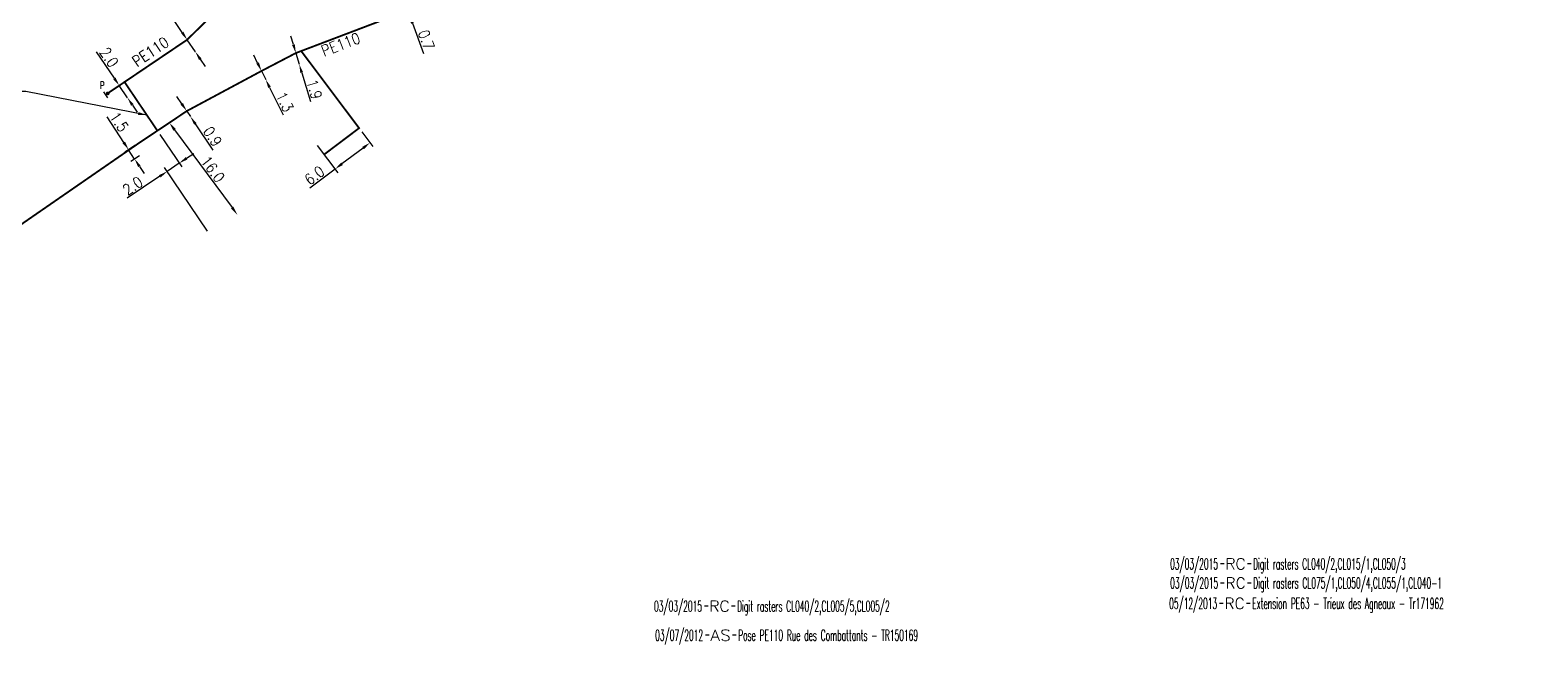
# Model space of a CAD drawing. Header units: millimetres. Extents: x 149999 to 151007, y 125999 to 127005.
# Drawn here: x 150356 to 150558.6, y 126759.7 to 126844.3 of the extents above; entities that cross this region are included whole.
import ezdxf
from ezdxf.enums import TextEntityAlignment as Align

# ---------------------------------------------------------------- set-up
doc = ezdxf.new("R2010")
doc.units = ezdxf.units.MM
doc.header["$PDMODE"] = 34
doc.linetypes.add('L_100_PE', pattern=[14, 10, -1.5, 1, -1.5])
doc.layers.get('0').update_dxf_attribs({"linetype": 'CONTINUOUS'})
doc.layers.get('DEFPOINTS').update_dxf_attribs({"linetype": 'CONTINUOUS'})
for name, color, linetype in [('L_140', 3, 'CONTINUOUS'), ('L_300', 7, 'CONTINUOUS'), ('L_340', 7, 'CONTINUOUS'), ('L_910', 7, 'CONTINUOUS')]:
    doc.layers.add(name, color=color, linetype=linetype)
doc.layers.add('L_170', color=7, linetype='CONTINUOUS', plot=False)
doc.styles.add('G_ROMANS', font='ROMANS.SHX', dxfattribs={"width": 0.75})
doc.styles.get("Standard").update_dxf_attribs({"font": 'romans.shx', "width": 0.85})
doc.dimstyles.get("Standard").update_dxf_attribs({"dimtxt": 1.5, "dimasz": 1.2, "dimexe": 0.625, "dimexo": 0.625, "dimgap": 0.25, "dimtad": 1, "dimdec": 1, "dimzin": 0, "dimdsep": 46, "dimtxsty": 'Standard', "dimcen": -0.5, "dimadec": 0, "dimazin": 0, "dimtfac": 1, "dimtdec": 1, "dimtmove": 0, "dimatfit": 3, "dimfxl": 0, "dimtolj": 1, "dimtzin": 0, "dimarcsym": 0})

# ---------------------------------------------------------------- blocks, each defined once
blk = doc.blocks.new('L_340_07')
at = {"color": 0, "linetype": 'Continuous', "const_width": 0.25, "flags": 128}
blk.add_lwpolyline([(0, 0), (0.35, 0)], dxfattribs=at)
at = {"color": 0, "linetype": 'Continuous', "flags": 128}
blk.add_lwpolyline([(0.35, -0.5), (0.35, 0.5)], dxfattribs=at)
at = {"color": 0, "linetype": 'Continuous', "width": 0.75, "flags": 3}
for tag, p in [('DEF_LEG', (0.72, -3.47)), ('DEF_COUP', (0.72, -5.97)), ('DEF_TYPE', (0.72, -8.47))]:
    blk.add_attdef(tag, text='', height=1.2, dxfattribs=at).set_placement(p, align=Align.MIDDLE)
blk = doc.blocks.new('GIS_MODF')
at = {"color": 0, "linetype": 'Continuous', "flags": 128}
for points in [[(-2.18, -0.01), (-1.68, -0.01)], [(1.52, -0.01), (2.02, -0.01)]]:
    blk.add_lwpolyline(points, dxfattribs=at)
at = {"color": 0, "linetype": 'Continuous', "width": 0.5}
blk.add_attdef('DATE', text='', height=1.5, dxfattribs=at).set_placement((-2.5, -0.8), align=Align.RIGHT)
at = {"color": 0, "linetype": 'Continuous', "width": 1.771291}
blk.add_attdef('USER', text='', height=1.5, dxfattribs=at).set_placement((-1.51, -0.8), (1.28, -0.8), align=Align.FIT)
at = {"color": 0, "linetype": 'Continuous', "width": 0.5}
blk.add_attdef('DESC', (2.29, -0.8), '', height=1.5, dxfattribs=at)
blk = doc.blocks.new('*D457')
at = {"layer": 'DEFPOINTS', "color": 0, "linetype": 'Continuous', "transparency": 16777216}
for p in [(150377.49, 126842.91), (150378.61, 126841.25), (150378.61, 126841.25)]:
    blk.add_point(p, dxfattribs=at)
at = {"layer": 'L_140', "color": 0, "linetype": 'Continuous', "lineweight": -2, "transparency": 16777216}
for p, q in [((150376.82, 126843.9), (150374.37, 126847.52)), ((150378.61, 126841.25), (150377.49, 126842.91)), ((150379.28, 126840.25), (150379.95, 126839.26))]:
    blk.add_line(p, q, dxfattribs=at)
at = {"layer": 'L_140', "color": 0, "linetype": 'Continuous', "transparency": 16777216}
for points in [[(150376.98, 126844.01), (150376.65, 126843.79), (150377.49, 126842.91)], [(150379.45, 126840.37), (150379.11, 126840.14), (150378.61, 126841.25)]]:
    blk.add_solid(points, dxfattribs=at)
at = {"layer": 'L_140', "color": 0, "linetype": 'Continuous', "transparency": 16777216, "insert": (150376.09, 126846.77), "char_height": 1.5, "attachment_point": 5, "rotation": 304.0129}
blk.add_mtext('\\A1;2.0', dxfattribs=at)
blk = doc.blocks.new('*D458')
at = {"layer": 'DEFPOINTS', "color": 0, "linetype": 'Continuous', "transparency": 16777216}
for p in [(150368.21, 126836.64), (150369.33, 126834.99), (150369.33, 126834.99)]:
    blk.add_point(p, dxfattribs=at)
at = {"layer": 'L_140', "color": 0, "linetype": 'Continuous', "lineweight": -2, "transparency": 16777216}
for p, q in [((150367.54, 126837.64), (150365.09, 126841.26)), ((150369.33, 126834.99), (150368.21, 126836.64)), ((150370, 126833.99), (150370.67, 126833))]:
    blk.add_line(p, q, dxfattribs=at)
at = {"layer": 'L_140', "color": 0, "linetype": 'Continuous', "transparency": 16777216}
for points in [[(150367.7, 126837.75), (150367.37, 126837.53), (150368.21, 126836.64)], [(150370.17, 126834.1), (150369.83, 126833.88), (150369.33, 126834.99)]]:
    blk.add_solid(points, dxfattribs=at)
at = {"layer": 'L_140', "color": 0, "linetype": 'Continuous', "transparency": 16777216, "insert": (150366.81, 126840.51), "char_height": 1.5, "attachment_point": 5, "rotation": 304.0129}
blk.add_mtext('\\A1;2.0', dxfattribs=at)
blk = doc.blocks.new('*D459')
at = {"layer": 'DEFPOINTS', "color": 0, "linetype": 'Continuous', "transparency": 16777216}
for p in [(150373.42, 126830.48), (150376.41, 126826.04), (150380.61, 126816.25)]:
    blk.add_point(p, dxfattribs=at)
at = {"layer": 'L_140', "color": 0, "linetype": 'Continuous', "lineweight": -2, "transparency": 16777216}
for p, q in [((150373.77, 126829.96), (150376.76, 126825.52)), ((150376.41, 126826.04), (150374.76, 126824.92)), ((150377.41, 126826.71), (150378.4, 126827.38)), ((150373.76, 126824.25), (150369.3, 126821.24)), ((150380.26, 126816.77), (150374.41, 126825.44))]:
    blk.add_line(p, q, dxfattribs=at)
at = {"layer": 'L_140', "color": 0, "linetype": 'Continuous', "transparency": 16777216}
for points in [[(150377.3, 126826.88), (150377.52, 126826.54), (150376.41, 126826.04)], [(150373.65, 126824.41), (150373.87, 126824.08), (150374.76, 126824.92)]]:
    blk.add_solid(points, dxfattribs=at)
at = {"layer": 'L_140', "color": 0, "linetype": 'Continuous', "transparency": 16777216, "insert": (150370.05, 126822.95), "char_height": 1.5, "attachment_point": 5, "rotation": 34.0129}
blk.add_mtext('\\A1;2.0', dxfattribs=at)
blk = doc.blocks.new('*D460')
at = {"layer": 'DEFPOINTS', "color": 0, "linetype": 'Continuous', "transparency": 16777216}
for p in [(150377.43, 126833.16), (150377.93, 126832.41), (150377.93, 126832.41)]:
    blk.add_point(p, dxfattribs=at)
at = {"layer": 'L_140', "color": 0, "linetype": 'Continuous', "lineweight": -2, "transparency": 16777216}
for p, q in [((150376.76, 126834.15), (150376.08, 126835.15)), ((150377.43, 126833.16), (150377.93, 126832.41)), ((150378.6, 126831.42), (150381.01, 126827.84))]:
    blk.add_line(p, q, dxfattribs=at)
at = {"layer": 'L_140', "color": 0, "linetype": 'Continuous', "transparency": 16777216}
for points in [[(150376.92, 126834.26), (150376.59, 126834.04), (150377.43, 126833.16)], [(150378.77, 126831.53), (150378.44, 126831.31), (150377.93, 126832.41)]]:
    blk.add_solid(points, dxfattribs=at)
at = {"layer": 'L_140', "color": 0, "linetype": 'Continuous', "transparency": 16777216, "insert": (150380.97, 126829.69), "char_height": 1.5, "attachment_point": 5, "rotation": 304.0129}
blk.add_mtext('\\A1;0.9', dxfattribs=at)
blk = doc.blocks.new('*D461')
at = {"layer": 'DEFPOINTS', "color": 0, "linetype": 'Continuous', "transparency": 16777216}
for p in [(150370.88, 126828.78), (150370.31, 126826.61), (150371.52, 126827.41)]:
    blk.add_point(p, dxfattribs=at)
at = {"layer": 'L_140', "color": 0, "linetype": 'Continuous', "lineweight": -2, "transparency": 16777216}
for p, q in [((150368.83, 126828.88), (150366.54, 126832.38)), ((150370.36, 126828.44), (150368.96, 126827.53)), ((150370.31, 126826.61), (150369.49, 126827.87)), ((150370.99, 126827.06), (150369.78, 126826.27)), ((150370.96, 126825.61), (150371.62, 126824.61))]:
    blk.add_line(p, q, dxfattribs=at)
at = {"layer": 'L_140', "color": 0, "linetype": 'Continuous', "transparency": 16777216}
for points in [[(150369, 126828.99), (150368.66, 126828.77), (150369.49, 126827.87)], [(150371.13, 126825.72), (150370.79, 126825.5), (150370.31, 126826.61)]]:
    blk.add_solid(points, dxfattribs=at)
at = {"layer": 'L_140', "color": 0, "linetype": 'Continuous', "transparency": 16777216, "insert": (150368.19, 126831.68), "char_height": 1.5, "attachment_point": 5, "rotation": 303.1367}
blk.add_mtext('\\A1;1.5', dxfattribs=at)
blk = doc.blocks.new('*D462')
at = {"layer": 'DEFPOINTS', "color": 0, "linetype": 'Continuous', "transparency": 16777216}
for p in [(150375.06, 126831.56), (150384.34, 126819.01), (150384.34, 126819.01)]:
    blk.add_point(p, dxfattribs=at)
at = {"layer": 'L_140', "color": 0, "linetype": 'Continuous', "lineweight": -2, "transparency": 16777216}
blk.add_line((150375.77, 126830.6), (150383.63, 126819.98), dxfattribs=at)
at = {"layer": 'L_140', "color": 0, "linetype": 'Continuous', "transparency": 16777216}
for points in [[(150375.93, 126830.72), (150375.61, 126830.48), (150375.06, 126831.56)], [(150383.79, 126820.1), (150383.47, 126819.86), (150384.34, 126819.01)]]:
    blk.add_solid(points, dxfattribs=at)
at = {"layer": 'L_140', "color": 0, "linetype": 'Continuous', "transparency": 16777216, "insert": (150381, 126825.21), "char_height": 1.5, "attachment_point": 5, "rotation": 306.4992}
blk.add_mtext('\\A1;16.0', dxfattribs=at)
blk = doc.blocks.new('*D97')
at = {"layer": 'DEFPOINTS', "color": 0, "linetype": 'Continuous', "transparency": 16777216}
for p in [(150392.35, 126841.09), (150392.35, 126841.09), (150392.81, 126839.55)]:
    blk.add_point(p, dxfattribs=at)
at = {"layer": 'L_140', "color": 0, "linetype": 'Continuous', "lineweight": -2, "transparency": 16777216}
for p, q in [((150392.01, 126842.24), (150391.67, 126843.39)), ((150392.35, 126841.09), (150392.81, 126839.55)), ((150393.15, 126838.4), (150394.33, 126834.45))]:
    blk.add_line(p, q, dxfattribs=at)
at = {"layer": 'L_140', "color": 0, "linetype": 'Continuous', "transparency": 16777216}
for points in [[(150392.2, 126842.29), (150391.82, 126842.18), (150392.35, 126841.09)], [(150393.35, 126838.46), (150392.96, 126838.35), (150392.81, 126839.55)]]:
    blk.add_solid(points, dxfattribs=at)
at = {"layer": 'L_140', "color": 0, "linetype": 'Continuous', "transparency": 16777216, "insert": (150394.87, 126836.14), "char_height": 1.5, "attachment_point": 5, "rotation": 286.6098}
blk.add_mtext('\\A1;1.9', dxfattribs=at)
blk = doc.blocks.new('*D98')
at = {"layer": 'DEFPOINTS', "color": 0, "linetype": 'Continuous', "transparency": 16777216}
for p in [(150387.65, 126838.64), (150387.65, 126838.64), (150388.22, 126837.48)]:
    blk.add_point(p, dxfattribs=at)
at = {"layer": 'L_140', "color": 0, "linetype": 'Continuous', "lineweight": -2, "transparency": 16777216}
for p, q in [((150387.12, 126839.72), (150386.59, 126840.8)), ((150387.09, 126838.37), (150387.09, 126838.37)), ((150387.65, 126838.64), (150388.22, 126837.48)), ((150388.75, 126836.4), (150390.59, 126832.64))]:
    blk.add_line(p, q, dxfattribs=at)
at = {"layer": 'L_140', "color": 0, "linetype": 'Continuous', "transparency": 16777216}
for points in [[(150387.3, 126839.81), (150386.94, 126839.63), (150387.65, 126838.64)], [(150388.93, 126836.49), (150388.57, 126836.31), (150388.22, 126837.48)]]:
    blk.add_solid(points, dxfattribs=at)
at = {"layer": 'L_140', "color": 0, "linetype": 'Continuous', "transparency": 16777216, "insert": (150390.83, 126834.42), "char_height": 1.5, "attachment_point": 5, "rotation": 296.129}
blk.add_mtext('\\A1;1.3', dxfattribs=at)
blk = doc.blocks.new('*D101')
at = {"layer": 'DEFPOINTS', "color": 0, "linetype": 'Continuous', "transparency": 16777216}
for p in [(150407.63, 126846.89), (150407.63, 126846.89), (150407.85, 126846.28)]:
    blk.add_point(p, dxfattribs=at)
at = {"layer": 'L_140', "color": 0, "linetype": 'Continuous', "lineweight": -2, "transparency": 16777216}
for p, q in [((150407.21, 126848.01), (150406.79, 126849.14)), ((150407.63, 126846.89), (150407.85, 126846.28)), ((150408.27, 126845.15), (150409.79, 126841.05))]:
    blk.add_line(p, q, dxfattribs=at)
at = {"layer": 'L_140', "color": 0, "linetype": 'Continuous', "transparency": 16777216}
for points in [[(150407.4, 126848.08), (150407.02, 126847.94), (150407.63, 126846.89)], [(150408.46, 126845.22), (150408.08, 126845.08), (150407.85, 126846.28)]]:
    blk.add_solid(points, dxfattribs=at)
at = {"layer": 'L_140', "color": 0, "linetype": 'Continuous', "transparency": 16777216, "insert": (150410.18, 126842.89), "char_height": 1.5, "attachment_point": 5, "rotation": 290.3575}
blk.add_mtext('\\A1;0.7', dxfattribs=at)
blk = doc.blocks.new('*D729')
at = {"layer": 'DEFPOINTS', "color": 0, "linetype": 'Continuous', "transparency": 16777216}
for p in [(150400.99, 126830.83), (150394.91, 126828.94), (150397.7, 126825.23)]:
    blk.add_point(p, dxfattribs=at)
at = {"layer": 'L_170', "color": 0, "linetype": 'Continuous', "lineweight": -2, "transparency": 16777216}
for p, q in [((150401.37, 126830.33), (150402.87, 126828.33)), ((150395.28, 126828.44), (150398.07, 126824.73)), ((150401.53, 126828.11), (150398.65, 126825.95)), ((150397.7, 126825.23), (150394.25, 126822.64))]:
    blk.add_line(p, q, dxfattribs=at)
at = {"layer": 'L_170', "color": 0, "linetype": 'Continuous', "transparency": 16777216}
for points in [[(150401.41, 126828.27), (150401.65, 126827.95), (150402.49, 126828.83)], [(150398.53, 126826.11), (150398.78, 126825.79), (150397.7, 126825.23)]]:
    blk.add_solid(points, dxfattribs=at)
at = {"layer": 'L_170', "color": 0, "linetype": 'Continuous', "transparency": 16777216, "insert": (150394.89, 126824.37), "char_height": 1.5, "attachment_point": 5, "rotation": 36.9266}
blk.add_mtext('\\A1;6.0', dxfattribs=at)
blk = doc.blocks.new('L_300_12')
at = {"color": 0, "linetype": 'Continuous', "const_width": 0.248, "flags": 128}
blk.add_lwpolyline([(-0.13, 0, 1), (0.13, 0, 1)], format="xyb", close=True, dxfattribs=at)
at = {"linetype": 'Continuous', "style": 'G_ROMANS', "width": 0.75}
blk.add_attdef('P', text='', height=1, dxfattribs=at).set_placement((0, 1.33), align=Align.MIDDLE_CENTER)
at = {"color": 0, "linetype": 'Continuous', "width": 0.75, "flags": 3}
for tag, p in [('DEF_LEG', (0, -5)), ('DEF_COUP', (0, -7.5)), ('DEF_TYPE', (0, -10))]:
    blk.add_attdef(tag, text='', height=1.2, dxfattribs=at).set_placement(p, align=Align.MIDDLE)

msp = doc.modelspace()

# ---------------------------------------------------------------- linework, layer by layer
at = {"layer": 'L_140', "linetype": 'L_100_PE', "flags": 128}
for points in [[(150716.89, 127000, 0.25, 0.25, 0), (150712.11, 126997, 0.25, 0.25, 0), (150702.24, 126990.93, 0.25, 0.25, 0), (150694.71, 126986.38, 0.25, 0.25, 0), (150686.95, 126981.49, 0.25, 0.25, 0), (150679.14, 126976.58, 0.25, 0.25, 0), (150668.4, 126970.09, 0.25, 0.25, 0), (150660.88, 126965.44, 0.25, 0.25, 0), (150655.59, 126962.32, 0.25, 0.25, 0), (150649.02, 126958.48, 0.25, 0.25, 0), (150642.54, 126954.55, 0.25, 0.25, 0), (150635.39, 126950.07, 0.25, 0.25, 0), (150632.06, 126947.92, 0.25, 0.25, 0), (150627.43, 126945.14, 0.25, 0.25, 0), (150626.71, 126944.69, 0.25, 0.25, 0), (150620.81, 126941.13, 0.25, 0.25, 0), (150616.34, 126938.26, 0.25, 0.25, 0), (150607.6, 126932.77, 0.25, 0.25, 0), (150605.97, 126931.79, 0.25, 0.25, 0), (150589.94, 126922.12, 0.25, 0.25, 0), (150585.34, 126919.71, 0.25, 0.25, 0), (150581.78, 126917.75, 0.25, 0.25, 0), (150580.49, 126917.2, 0.25, 0.25, 0), (150565.39, 126910.77, 0.25, 0.25, 0), (150563.14, 126909.81, 0.25, 0.25, 0), (150553.8, 126905.75, 0.25, 0.25, 0), (150550.45, 126903.82, 0.25, 0.25, 0), (150549.78, 126903.44, 0.25, 0.25, 0), (150544.97, 126901.78, 0.25, 0.25, 0), (150538.14, 126899.15, 0.25, 0.25, 0), (150538.14, 126899.15, 0.25, 0.25, 0), (150535.78, 126898.31, 0.25, 0.25, 0), (150533.34, 126897.5, 0.25, 0.25, 0), (150529.59, 126896.2, 0.25, 0.25, 0), (150522.28, 126892.44, 0.25, 0.25, 0), (150517.51, 126890.47, 0.25, 0.25, 0), (150513.55, 126889.3, 0.25, 0.25, 0), (150509.43, 126887.71, 0.25, 0.25, 0), (150501.35, 126884.5, 0.25, 0.25, 0), (150496.65, 126882.49, 0.25, 0.25, 0), (150491.49, 126879.97, 0.25, 0.25, 0), (150487.84, 126878.13, 0.25, 0.25, 0), (150473.36, 126872.55, 0.25, 0.25, 0), (150461.47, 126866.34, 0.25, 0.25, 0), (150454.62, 126862.82, 0.25, 0.25, 0), (150448.78, 126860.8, 0.25, 0.25, 0), (150428.2, 126853.06, 0.25, 0.25, 0), (150417.27, 126849.6, 0.25, 0.25, 0), (150407.63, 126846.89, 0.25, 0.25, 0), (150392.35, 126841.09, 0.25, 0.25, 0), (150387.65, 126838.64, 0.25, 0.25, 0), (150377.43, 126833.16, 0.25, 0.25, 0), (150377.43, 126833.16, 0.25, 0.25, 0), (150375.05, 126831.56, 0.25, 0.25, 0), (150373.42, 126830.48, 0.25, 0.25, 0), (150370.88, 126828.78, 0.25, 0.25, 0), (150370.88, 126828.78, 0.25, 0.25, 0), (150344.38, 126810.47, 0.25, 0.25, 0), (150315.96, 126791.81, 0.25, 0.25, 0), (150307.91, 126786.11, 0.25, 0.25, 0), (150287.59, 126771.57, 0.25, 0.25, 0), (150287.59, 126771.57, 0.25, 0.25, 0.149463), (150282.71, 126764.08, 0.25, 0.25, 0), (150281.79, 126760.84, 0.25, 0.25, 0), (150281.51, 126759.87, 0, 0, 0)], [(150366.63, 126835.58, 0.25, 0.25, 0), (150377.49, 126842.91, 0.25, 0.25, 0), (150380.01, 126845.39, 0.25, 0.25, 0), (150381.4, 126847.25, 0.25, 0.25, 0), (150381.4, 126847.25, 0.25, 0.25, 0), (150382.12, 126848.37, 0.25, 0.25, 0), (150382.53, 126849.83, 0.25, 0.25, 0), (150382.53, 126851.29, 0.25, 0.25, 0), (150382.05, 126852.74, 0.25, 0.25, 0), (150380.22, 126855.67, 0.25, 0.25, 0), (150370.99, 126870.28, 0.25, 0.25, 0), (150369.85, 126872.07, 0, 0, 0)]]:
    msp.add_lwpolyline(points, format="xyseb", dxfattribs=at)
at = {"layer": 'L_140', "linetype": 'L_100_PE', "const_width": 0.25, "flags": 128}
msp.add_lwpolyline([(150368.93, 126837.13), (150373.42, 126830.48)], dxfattribs=at)
at = {"layer": 'L_170', "linetype": 'Continuous', "const_width": 0.25, "flags": 128}
msp.add_lwpolyline([(150393.08, 126841.36), (150400.99, 126830.83), (150396.2, 126827.22)], dxfattribs=at)

# ---------------------------------------------------------------- block references
at = {"layer": 'L_300'}
ref = msp.add_blockref('L_300_12', (150366.63, 126835.58), dxfattribs=dict(at, rotation=34.01289726433382))
ref.add_attrib('P', 'P', dxfattribs={"layer": '0', "linetype": 'Continuous', "height": 1, "style": 'G_ROMANS', "width": 0.75}).set_placement((150365.88, 126836.68), align=Align.MIDDLE_CENTER)
at = {"layer": 'L_340', "rotation": 214.0128972644318}
msp.add_blockref('L_340_07', (150366.63, 126835.58), dxfattribs=at)
at = {"layer": 'L_910', "linetype": 'Continuous'}
ref = msp.add_blockref('GIS_MODF', (150520.89, 126771.34), dxfattribs=at)
ref.add_attrib('DATE', '03/03/2015', dxfattribs={"layer": '0', "color": 0, "linetype": 'Continuous', "height": 1.5, "width": 0.5}).set_placement((150518.39, 126770.54), align=Align.RIGHT)
ref.add_attrib('USER', 'RC', dxfattribs={"layer": '0', "color": 0, "linetype": 'Continuous', "height": 1.5, "width": 0.99919}).set_placement((150519.39, 126770.54), (150522.17, 126770.54), align=Align.FIT)
ref.add_attrib('DESC', 'Digit rasters CL040/2,CL015/1,CL050/3', (150523.18, 126770.54), dxfattribs={"layer": '0', "color": 0, "linetype": 'Continuous', "height": 1.5, "width": 0.5})
ref = msp.add_blockref('GIS_MODF', (150520.91, 126768.72), dxfattribs=at)
ref.add_attrib('DATE', '03/03/2015', dxfattribs={"layer": '0', "color": 0, "linetype": 'Continuous', "height": 1.5, "width": 0.5}).set_placement((150518.41, 126767.93), align=Align.RIGHT)
ref.add_attrib('USER', 'RC', dxfattribs={"layer": '0', "color": 0, "linetype": 'Continuous', "height": 1.5, "width": 0.99919}).set_placement((150519.4, 126767.93), (150522.18, 126767.93), align=Align.FIT)
ref.add_attrib('DESC', 'Digit rasters CL075/1,CL050/4,CL055/1,CL040-1', (150523.2, 126767.93), dxfattribs={"layer": '0', "color": 0, "linetype": 'Continuous', "height": 1.5, "width": 0.5})
ref = msp.add_blockref('GIS_MODF', (150520.77, 126765.93), dxfattribs=at)
ref.add_attrib('DATE', '05/12/2013', dxfattribs={"layer": '0', "color": 0, "linetype": 'Continuous', "height": 1.5, "width": 0.5}).set_placement((150518.27, 126765.13), align=Align.RIGHT)
ref.add_attrib('USER', 'RC', dxfattribs={"layer": '0', "color": 0, "linetype": 'Continuous', "height": 1.5, "width": 0.99919}).set_placement((150519.26, 126765.13), (150522.04, 126765.13), align=Align.FIT)
ref.add_attrib('DESC', 'Extension PE63 - Trieux des Agneaux - Tr171962', (150523.06, 126765.13), dxfattribs={"layer": '0', "color": 0, "linetype": 'Continuous', "height": 1.5, "width": 0.5})
ref = msp.add_blockref('GIS_MODF', (150450.36, 126765.56), dxfattribs=at)
ref.add_attrib('DATE', '03/03/2015', dxfattribs={"layer": '0', "color": 0, "linetype": 'Continuous', "height": 1.5, "width": 0.5}).set_placement((150447.86, 126764.76), align=Align.RIGHT)
ref.add_attrib('USER', 'RC', dxfattribs={"layer": '0', "color": 0, "linetype": 'Continuous', "height": 1.5, "width": 0.99919}).set_placement((150448.86, 126764.76), (150451.64, 126764.76), align=Align.FIT)
ref.add_attrib('DESC', 'Digit rasters CL040/2,CL005/5,CL005/2', (150452.65, 126764.76), dxfattribs={"layer": '0', "color": 0, "linetype": 'Continuous', "height": 1.5, "width": 0.5})
ref = msp.add_blockref('GIS_MODF', (150450.52, 126761.59), dxfattribs=at)
ref.add_attrib('DATE', '03/07/2012', dxfattribs={"layer": '0', "color": 0, "linetype": 'Continuous', "height": 1.5, "width": 0.5}).set_placement((150448.01, 126760.79), align=Align.RIGHT)
ref.add_attrib('USER', 'AS', dxfattribs={"layer": '0', "color": 0, "linetype": 'Continuous', "height": 1.5, "width": 1.113383}).set_placement((150449.01, 126760.79), (150451.79, 126760.79), align=Align.FIT)
ref.add_attrib('DESC', 'Pose PE110 Rue des Combattants - TR150169', (150452.8, 126760.79), dxfattribs={"layer": '0', "color": 0, "linetype": 'Continuous', "height": 1.5, "width": 0.5})

# ---------------------------------------------------------------- texts
at = {"layer": 'L_140', "linetype": 'Continuous', "width": 0.85}
for rotation, p in [(34.0129, (150372.48, 126841.27)), (20.7891, (150398.48, 126842.27))]:
    msp.add_text('PE110', height=1.5, rotation=rotation, dxfattribs=at).set_placement(p, align=Align.MIDDLE)

# ---------------------------------------------------------------- dimensions: what is measured, and where the dimension line sits
at = {"layer": 'L_140', "linetype": 'Continuous'}
for base, p1, p2, angle, picture, middle in [((150378.61, 126841.25), (150377.49, 126842.91), (150378.61, 126841.25), 124.0129, '*D457', (150375.26, 126846.21)), ((150407.63, 126846.89), (150407.85, 126846.28), (150407.63, 126846.89), 110.3575, '*D101', (150409.24, 126842.54)), ((150369.33, 126834.99), (150368.21, 126836.64), (150369.33, 126834.99), 124.0129, '*D458', (150365.98, 126839.95)), ((150387.65, 126838.64), (150388.22, 126837.48), (150387.65, 126838.64), 116.129, '*D98', (150389.94, 126833.98)), ((150377.93, 126832.41), (150377.43, 126833.16), (150377.93, 126832.41), 124.0129, '*D460', (150380.14, 126829.13)), ((150370.31, 126826.61), (150370.88, 126828.78), (150371.52, 126827.41), 123.1367, '*D461', (150367.36, 126831.13)), ((150376.41, 126826.04), (150380.61, 126816.25), (150373.42, 126830.48), 214.0129, '*D459', (150370.61, 126822.12))]:
    dim = msp.add_linear_dim(base=base, p1=p1, p2=p2, angle=angle, dimstyle='Standard', dxfattribs=at)
    dim.commit()
    dim.dimension.update_dxf_attribs({"geometry": picture, "text_midpoint": middle, "dimtype": 160})
for base, p1, p2, angle, text, picture, middle, dimtype in [((150392.35, 126841.09), (150392.81, 126839.55), (150392.35, 126841.09), 106.6098, '1.9', '*D97', (150393.92, 126835.85), 160), ((150384.34, 126819.01), (150375.06, 126831.56), (150384.34, 126819.01), 306.4992, '16.0', '*D462', (150380.2, 126824.62), 161)]:
    dim = msp.add_linear_dim(base=base, p1=p1, p2=p2, angle=angle, text=text, dimstyle='Standard', dxfattribs=at)
    dim.commit()
    dim.dimension.update_dxf_attribs({"geometry": picture, "text_midpoint": middle, "dimtype": dimtype})
at = {"layer": 'L_170', "linetype": 'Continuous'}
dim = msp.add_linear_dim(base=(150397.7, 126825.23), p1=(150400.99, 126830.83), p2=(150394.91, 126828.94), angle=36.9266, dimstyle='Standard', dxfattribs=at)
dim.commit()
dim.dimension.update_dxf_attribs({"geometry": '*D729', "text_midpoint": (150395.49, 126823.57), "dimtype": 160})

# ---------------------------------------------------------------- leaders
at = {"layer": 'L_140', "linetype": 'Continuous', "annotation_type": 0, "has_hookline": 1, "hookline_direction": 1, "text_width": 10.2}
msp.add_leader([(150371.99, 126832.6), (150355.43, 126835.82)], dimstyle='Standard', dxfattribs=at)

doc.saveas('drawing.dxf')
